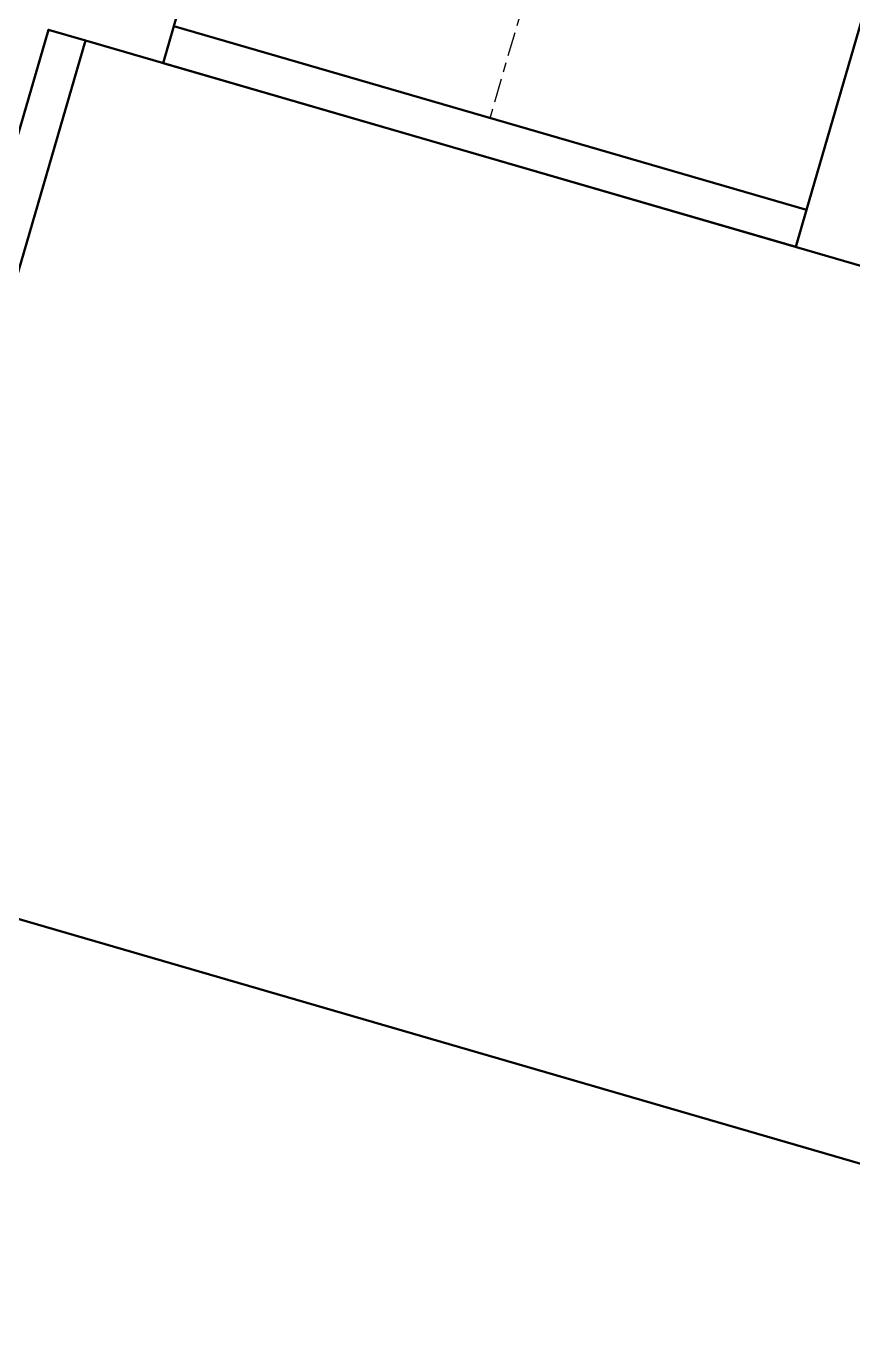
# Model space of a CAD drawing. Header units: inches. Extents: x -1654 to 1344, y -1538 to 36.
# Drawn here: x -252.01 to -230.54, y -694.67 to -660.75 of the extents above; entities that cross this region are included whole.
import ezdxf

# ---------------------------------------------------------------- set-up
doc = ezdxf.new("R2010")
doc.units = ezdxf.units.IN
doc.header["$MEASUREMENT"] = 0
doc.linetypes.add('Center', pattern=[1.25, 0.25, -0.1875, 0.625, -0.1875])
for name, color, linetype, lineweight in [('M-EQPT', 2, 'Continuous', 50), ('M-HVAC-DUCT', 1, 'Center', 30), ('M-HVAC-DUCT-SA', 1, 'Continuous', 50)]:
    doc.layers.add(name, color=color, linetype=linetype, lineweight=lineweight)

# ---------------------------------------------------------------- blocks, each defined once
blk = doc.blocks.new('Heat Pump - Horizontal - Water Source - Back Discharge - Heat Pump 2 Ton Horizontal-946186-_3D_')
at = {"layer": 'M-EQPT'}
mesh = blk.add_polyface(dxfattribs=at)
corners = [(-2.348, 12.199, -7.65), (-19.449, 12.199, -7.65), (-19.449, 12.199, 7.65), (-2.348, 12.199, 7.65)]
mesh.append_faces([[corners[k] for k in face] for face in [(3, 0, 1, 2)]])
mesh = blk.add_polyface(dxfattribs=at)
corners = [(-19.449, 12.199, 7.65), (-19.449, 11.199, 7.65), (-2.348, 11.199, 7.65), (-2.348, 12.199, 7.65)]
mesh.append_faces([[corners[k] for k in face] for face in [(2, 3, 0, 1)]])
mesh = blk.add_polyface(dxfattribs=at)
corners = [(-19.449, 12.199, -7.65), (-19.449, 11.199, -7.65), (-19.449, 11.199, 7.65), (-19.449, 12.199, 7.65)]
mesh.append_faces([[corners[k] for k in face] for face in [(2, 3, 0, 1)]])
mesh = blk.add_polyface(dxfattribs=at)
corners = [(-2.348, 12.199, -7.65), (-2.348, 11.199, -7.65), (-19.449, 11.199, -7.65), (-19.449, 12.199, -7.65)]
mesh.append_faces([[corners[k] for k in face] for face in [(2, 3, 0, 1)]])
mesh = blk.add_polyface(dxfattribs=at)
corners = [(-2.348, 12.199, 7.65), (-2.348, 11.199, 7.65), (-2.348, 11.199, -7.65), (-2.348, 12.199, -7.65)]
mesh.append_faces([[corners[k] for k in face] for face in [(2, 3, 0, 1)]])
mesh = blk.add_polyface(dxfattribs=at)
corners = [(-22.551, 11.199, -4.5), (-22.551, -11.199, -4.5), (-22.551, -11.199, 4.5), (-22.551, 11.199, 4.5)]
mesh.append_faces([[corners[k] for k in face] for face in [(3, 0, 1, 2)]])
mesh = blk.add_polyface(dxfattribs=at)
corners = [(-22.551, 11.199, 4.5), (-21.551, 11.199, 4.5), (-21.551, 11.199, -4.5), (-22.551, 11.199, -4.5)]
mesh.append_faces([[corners[k] for k in face] for face in [(2, 3, 0, 1)]])
mesh = blk.add_polyface(dxfattribs=at)
corners = [(-22.551, -11.199, 4.5), (-21.551, -11.199, 4.5), (-21.551, 11.199, 4.5), (-22.551, 11.199, 4.5)]
mesh.append_faces([[corners[k] for k in face] for face in [(2, 3, 0, 1)]])
mesh = blk.add_polyface(dxfattribs=at)
corners = [(-22.551, 11.199, -4.5), (-21.551, 11.199, -4.5), (-21.551, -11.199, -4.5), (-22.551, -11.199, -4.5)]
mesh.append_faces([[corners[k] for k in face] for face in [(2, 3, 0, 1)]])
mesh = blk.add_polyface(dxfattribs=at)
corners = [(-21.551, 11.199, -4.5), (-21.551, 11.199, 4.5), (-21.551, -11.199, 4.5), (-21.551, -11.199, -4.5)]
mesh.append_faces([[corners[k] for k in face] for face in [(0, 1, 2, 3)]])
mesh = blk.add_polyface(dxfattribs=at)
corners = [(21.551, 11.199, 8.65), (-21.551, 11.199, 8.65), (-21.551, -11.199, 8.65), (21.551, -11.199, 8.65)]
mesh.append_faces([[corners[k] for k in face] for face in [(0, 1, 2, 3)]])
mesh = blk.add_polyface(dxfattribs=at)
corners = [(21.551, 11.199, -8.65), (21.551, -11.199, -8.65), (-21.551, -11.199, -8.65), (-21.551, 11.199, -8.65)]
mesh.append_faces([[corners[k] for k in face] for face in [(0, 1, 2, 3)]])
mesh = blk.add_polyface(dxfattribs=at)
corners = [(-21.551, 11.199, 8.65), (-21.551, 11.199, -8.65), (-21.551, -11.199, -8.65), (-21.551, -11.199, 8.65)]
mesh.append_faces([[corners[k] for k in face] for face in [(2, 3, 0, 1)]])
mesh = blk.add_polyface(dxfattribs=at)
corners = [(21.551, 11.199, 8.65), (21.551, 11.199, -8.65), (-21.551, 11.199, -8.65), (-21.551, 11.199, 8.65)]
mesh.append_faces([[corners[k] for k in face] for face in [(2, 3, 0, 1)]])
mesh = blk.add_polyface(dxfattribs=at)
corners = [(-2.348, 11.199, -7.65), (-2.348, 11.199, 7.65), (-19.449, 11.199, 7.65), (-19.449, 11.199, -7.65)]
mesh.append_faces([[corners[k] for k in face] for face in [(0, 1, 2, 3)]])
mesh = blk.add_polyface(dxfattribs=at)
corners = [(-21.551, -11.199, 8.65), (-21.551, -11.199, -8.65), (21.551, -11.199, -8.65), (21.551, -11.199, 8.65)]
mesh.append_faces([[corners[k] for k in face] for face in [(2, 3, 0, 1)]])

msp = doc.modelspace()

# ---------------------------------------------------------------- linework, layer by layer
at = {"layer": 'M-HVAC-DUCT', "color": 5}
msp.add_line((-239.959, -663.141, 1332), (-231.082, -632.604, 1332), dxfattribs=at)

# ---------------------------------------------------------------- block references
at = {"layer": 'M-EQPT', "rotation": 343.7901312840834}
msp.add_blockref('Heat Pump - Horizontal - Water Source - Back Discharge - Heat Pump 2 Ton Horizontal-946186-_3D_', (-232.899, -677.898, 1332), dxfattribs=at)

# ---------------------------------------------------------------- meshes
at = {"layer": 'M-HVAC-DUCT-SA', "color": 8}
mesh = msp.add_polyface(dxfattribs=at)
corners = [(-231.748, -665.528, 1324.35), (-248.17, -660.754, 1324.35), (-239.293, -630.217, 1324.35), (-222.871, -634.991, 1324.35)]
mesh.append_faces([[corners[k] for k in face] for face in [(0, 1, 2, 3)]], dxfattribs={"color": 8})
mesh = msp.add_polyface(dxfattribs=at)
corners = [(-248.17, -660.754, 1339.65), (-231.748, -665.528, 1339.65), (-222.871, -634.991, 1339.65), (-239.293, -630.217, 1339.65)]
mesh.append_faces([[corners[k] for k in face] for face in [(3, 0, 1, 2)]], dxfattribs={"color": 8})
mesh = msp.add_polyface(dxfattribs=at)
corners = [(-231.748, -665.528, 1339.65), (-231.748, -665.528, 1324.35), (-222.871, -634.991, 1324.35), (-222.871, -634.991, 1339.65)]
mesh.append_faces([[corners[k] for k in face] for face in [(3, 0, 1, 2)]], dxfattribs={"color": 8})
mesh = msp.add_polyface(dxfattribs=at)
corners = [(-248.17, -660.754, 1324.35), (-231.748, -665.528, 1324.35), (-231.748, -665.528, 1339.65), (-248.17, -660.754, 1339.65)]
mesh.append_faces([[corners[k] for k in face] for face in [(3, 0, 1, 2)]], dxfattribs={"color": 8})

doc.saveas('drawing.dxf')
